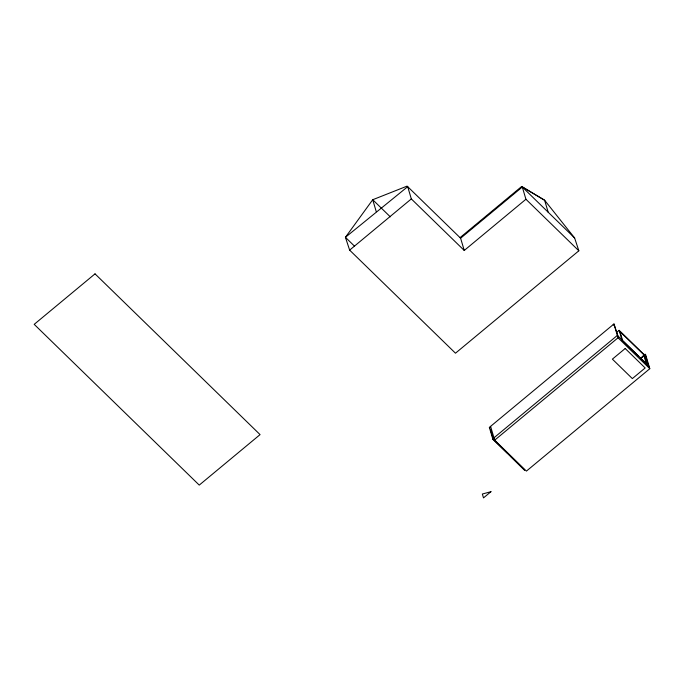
<?xml version="1.0" encoding="UTF-8"?>
<svg xmlns="http://www.w3.org/2000/svg" width="684" height="684" viewBox="0 0 684 684"><rect width="100%" height="100%" fill="white"/><g stroke="black" fill="none" stroke-linecap="round" stroke-linejoin="round"><path stroke-width="1.03" d="M464.239 250.464L460.614 238.212L522.302 187.014L525.928 199.258L464.239 250.464L411.323 198.916L407.698 186.672L345.429 237.305L349.635 250.122L455.476 353.201L578.844 250.797L574.637 237.989L544.626 200.241L521.721 186.45L460.033 237.647M349.635 250.122L411.323 198.916M510.495 456.125L524.628 470.216L492.882 439.29L489.359 427.389L613.958 323.968L617.985 336.024M614.591 324.584L613.856 325.199L613.223 324.584M616.831 332.27L619.148 330.355L644.969 355.5M493.976 437.811L617.353 335.408L649.099 366.333M492.882 439.29L494.113 438.264M642.601 356.321L645.072 354.269L645.713 354.893L649.8 368.702L526.432 471.096L494.677 440.171L618.054 337.776L613.958 323.968M640.592 358.561L644.473 355.347L619.918 331.432L622.876 341.419M647.722 366.325L648.466 365.718L645.072 354.269M574.637 237.989L522.302 187.014L544.626 200.241L548.175 212.22M525.928 199.258L578.844 250.797M623.774 341.914L638.736 356.484M640.233 357.946L646.218 363.768M618.054 337.776L649.8 368.702M460.614 238.212L407.117 186.108L372.729 199.728L345.429 237.305L354.586 246.231M390.282 216.828L372.729 199.728L376.268 211.707M489.359 427.389L489.992 428.013M507.545 453.253L493.378 439.453L490.454 429.569M644.337 354.885L647.432 365.333M643.841 355.295L646.346 363.743M641.985 356.843L642.114 357.296M619.148 330.355L622.252 340.837M490.59 426.371L494.677 440.171M95.025 273.856L34.2 324.344L199.249 485.101L260.065 434.614L95.025 273.856M625.193 348.507L612.385 359.143L632.349 378.594L645.166 367.958L625.193 348.507M490.958 491.693L483.494 497.892L482.348 494.019L490.958 491.693"/></g></svg>
